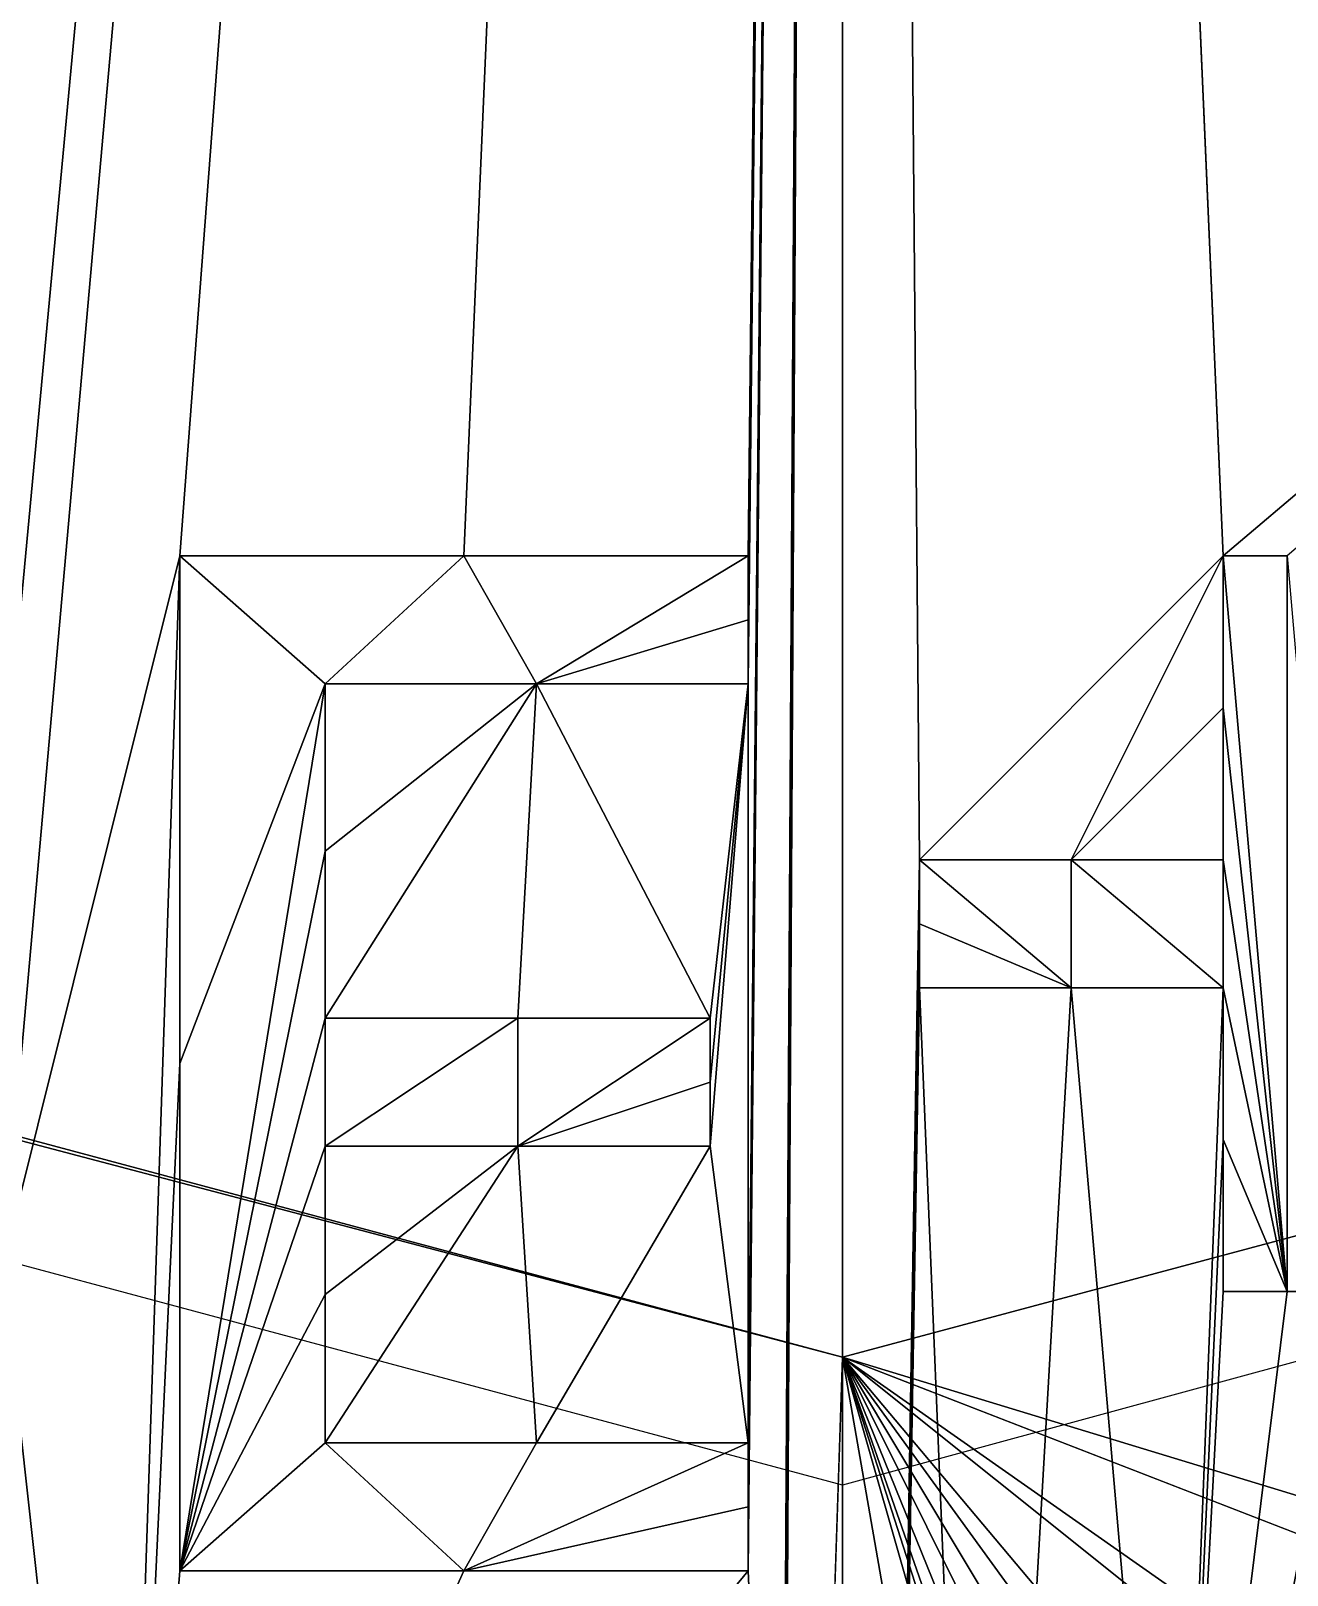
# Model space of a CAD drawing. Header units: millimetres. Extents: x -228 to 228, y -204 to 237.
# Drawn here: x -1.631 to 0.894, y -117.709 to -114.606 of the extents above; entities that cross this region are included whole.
import ezdxf

# ---------------------------------------------------------------- set-up
doc = ezdxf.new("R2010")
doc.units = ezdxf.units.MM
doc.header["$LTSCALE"] = 127.314815
for name, color, linetype in [('1', 7, 'CONTINUOUS'), ('1677', 7, 'CONTINUOUS'), ('1715', 7, 'CONTINUOUS'), ('1716', 7, 'CONTINUOUS'), ('1717', 7, 'CONTINUOUS'), ('1718', 7, 'CONTINUOUS'), ('1719', 7, 'CONTINUOUS'), ('1720', 7, 'CONTINUOUS'), ('1721', 7, 'CONTINUOUS'), ('1722', 7, 'CONTINUOUS'), ('1723', 7, 'CONTINUOUS'), ('1724', 7, 'CONTINUOUS'), ('1725', 7, 'CONTINUOUS'), ('1726', 7, 'CONTINUOUS'), ('1727', 7, 'CONTINUOUS'), ('1728', 7, 'CONTINUOUS'), ('1729', 7, 'CONTINUOUS'), ('1730', 7, 'CONTINUOUS'), ('1731', 7, 'CONTINUOUS'), ('1737', 7, 'CONTINUOUS'), ('1738', 7, 'CONTINUOUS'), ('1783', 7, 'CONTINUOUS'), ('1798', 7, 'CONTINUOUS'), ('28', 7, 'CONTINUOUS'), ('54', 7, 'CONTINUOUS'), ('605', 7, 'CONTINUOUS')]:
    doc.layers.add(name, color=color, linetype=linetype)

msp = doc.modelspace()

# ---------------------------------------------------------------- linework, layer by layer
at = {"layer": '1', "color": 5, "linetype": 'Continuous'}
for points in [[(-46.6587, -149.7844, 1032.7733), (0, -151.9445, 1033.2844), (-24.976, -93.2118, 1037.8927), (-46.6587, -149.7844, 1032.7733)], [(-24.976, -93.2118, 1037.8927), (0, -151.9445, 1033.2844), (0, -96.5, 1037.8927), (-24.976, -93.2118, 1037.8927)], [(0, -96.5, 1037.8927), (46.6586, -149.7844, 1032.7733), (24.9761, -93.2118, 1037.8927), (0, -96.5, 1037.8927)], [(0, -151.9445, 1033.2844), (46.6586, -149.7844, 1032.7733), (0, -96.5, 1037.8927), (0, -151.9445, 1033.2844)]]:
    msp.add_3dface(points, dxfattribs=at)
at = {"layer": '1677', "color": 5, "linetype": 'Continuous'}
for points in [[(-1.3319, -115.6613, 1028.309), (-0.7609, -115.6613, 1028.3094), (-1.0398, -115.9184, 1028.2892), (-1.3319, -115.6613, 1028.309)], [(-1.3319, -116.6807, 1028.2293), (-1.3319, -115.6613, 1028.309), (-1.0398, -115.9184, 1028.2892), (-1.3319, -116.6807, 1028.2293)], [(-1.0398, -115.9184, 1028.2892), (-0.7609, -115.6613, 1028.3094), (-0.6148, -115.9184, 1028.2894), (-1.0398, -115.9184, 1028.2892)], [(-0.7609, -115.6613, 1028.3094), (-0.1898, -115.6613, 1028.3095), (-0.6148, -115.9184, 1028.2894), (-0.7609, -115.6613, 1028.3094)], [(-0.6148, -115.9184, 1028.2894), (-0.1898, -115.6613, 1028.3095), (-0.1898, -115.7898, 1028.2995), (-0.6148, -115.9184, 1028.2894)], [(0.8937, -115.6613, 1028.3093), (0.8937, -117.1392, 1028.1936), (0.7652, -115.6613, 1028.3094), (0.8937, -115.6613, 1028.3093)], [(0.7652, -115.6613, 1028.3094), (0.8937, -117.1392, 1028.1936), (0.7652, -115.9665, 1028.2856), (0.7652, -115.6613, 1028.3094)], [(1.0223, -117.1392, 1028.1935), (0.8937, -117.1392, 1028.1936), (0.8937, -115.6613, 1028.3093), (1.0223, -117.1392, 1028.1935)], [(-0.1898, -115.9184, 1028.2895), (-0.6148, -115.9184, 1028.2894), (-0.1898, -115.7898, 1028.2995), (-0.1898, -115.9184, 1028.2895)], [(-1.3319, -117.7, 1028.149), (-1.3319, -116.6807, 1028.2293), (-1.0398, -115.9184, 1028.2892), (-1.3319, -117.7, 1028.149)], [(-1.0398, -116.2542, 1028.263), (-1.3319, -117.7, 1028.149), (-1.0398, -115.9184, 1028.2892), (-1.0398, -116.2542, 1028.263)], [(0.8937, -117.1392, 1028.1936), (0.7652, -116.2718, 1028.2618), (0.7652, -115.9665, 1028.2856), (0.8937, -117.1392, 1028.1936)], [(-1.0398, -116.5901, 1028.2367), (-1.3319, -117.7, 1028.149), (-1.0398, -116.2542, 1028.263), (-1.0398, -116.5901, 1028.2367)], [(0.1548, -116.4003, 1028.2519), (0.1548, -116.2718, 1028.2619), (0.46, -116.5288, 1028.2418), (0.1548, -116.4003, 1028.2519)], [(0.1548, -116.2718, 1028.2619), (0.46, -116.2718, 1028.2619), (0.46, -116.5288, 1028.2418), (0.1548, -116.2718, 1028.2619)], [(0.46, -116.2718, 1028.2619), (0.7652, -116.2718, 1028.2618), (0.7652, -116.5288, 1028.2416), (0.46, -116.2718, 1028.2619)], [(0.46, -116.5288, 1028.2418), (0.46, -116.2718, 1028.2619), (0.7652, -116.5288, 1028.2416), (0.46, -116.5288, 1028.2418)], [(0.7652, -116.5288, 1028.2416), (0.7652, -116.2718, 1028.2618), (0.8937, -117.1392, 1028.1936), (0.7652, -116.5288, 1028.2416)], [(0.1548, -116.5288, 1028.2418), (0.1548, -116.4003, 1028.2519), (0.46, -116.5288, 1028.2418), (0.1548, -116.5288, 1028.2418)], [(0.7652, -116.834, 1028.2177), (0.7652, -116.5288, 1028.2416), (0.8937, -117.1392, 1028.1936), (0.7652, -116.834, 1028.2177)], [(-1.0398, -116.8471, 1028.2165), (-1.3319, -117.7, 1028.149), (-1.0398, -116.5901, 1028.2367), (-1.0398, -116.8471, 1028.2165)], [(-0.6528, -116.8471, 1028.2167), (-1.0398, -116.8471, 1028.2165), (-0.6528, -116.5901, 1028.2369), (-0.6528, -116.8471, 1028.2167)], [(-0.6528, -116.5901, 1028.2369), (-1.0398, -116.8471, 1028.2165), (-1.0398, -116.5901, 1028.2367), (-0.6528, -116.5901, 1028.2369)], [(-0.2658, -116.7186, 1028.2269), (-0.6528, -116.8471, 1028.2167), (-0.2658, -116.5901, 1028.237), (-0.2658, -116.7186, 1028.2269)], [(-0.2658, -116.5901, 1028.237), (-0.6528, -116.8471, 1028.2167), (-0.6528, -116.5901, 1028.2369), (-0.2658, -116.5901, 1028.237)], [(-0.2658, -116.8471, 1028.2168), (-0.6528, -116.8471, 1028.2167), (-0.2658, -116.7186, 1028.2269), (-0.2658, -116.8471, 1028.2168)], [(0.7652, -117.1392, 1028.1937), (0.7652, -116.834, 1028.2177), (0.8937, -117.1392, 1028.1936), (0.7652, -117.1392, 1028.1937)], [(-1.0398, -117.1451, 1028.1931), (-1.3319, -117.7, 1028.149), (-1.0398, -116.8471, 1028.2165), (-1.0398, -117.1451, 1028.1931)], [(-1.0398, -117.443, 1028.1696), (-1.3319, -117.7, 1028.149), (-1.0398, -117.1451, 1028.1931), (-1.0398, -117.443, 1028.1696)], [(-0.7609, -117.7, 1028.1494), (-1.3319, -117.7, 1028.149), (-1.0398, -117.443, 1028.1696), (-0.7609, -117.7, 1028.1494)], [(-0.6148, -117.443, 1028.1698), (-0.7609, -117.7, 1028.1494), (-1.0398, -117.443, 1028.1696), (-0.6148, -117.443, 1028.1698)], [(-0.1898, -117.5715, 1028.1598), (-0.7609, -117.7, 1028.1494), (-0.1898, -117.443, 1028.1699), (-0.1898, -117.5715, 1028.1598)], [(-0.1898, -117.443, 1028.1699), (-0.7609, -117.7, 1028.1494), (-0.6148, -117.443, 1028.1698), (-0.1898, -117.443, 1028.1699)], [(-0.1898, -117.7, 1028.1496), (-0.7609, -117.7, 1028.1494), (-0.1898, -117.5715, 1028.1598), (-0.1898, -117.7, 1028.1496)]]:
    msp.add_3dface(points, dxfattribs=at)
at = {"layer": '1715', "color": 5, "linetype": 'Continuous'}
for points in [[(-1.3319, -115.6613, 1028.4093), (-0.7609, -115.6613, 1028.4097), (-1.3319, -115.6613, 1028.309), (-1.3319, -115.6613, 1028.4093)], [(-0.7609, -115.6613, 1028.4097), (-0.7609, -115.6613, 1028.3094), (-1.3319, -115.6613, 1028.309), (-0.7609, -115.6613, 1028.4097)], [(-0.7609, -115.6613, 1028.4097), (-0.1898, -115.6613, 1028.4098), (-0.7609, -115.6613, 1028.3094), (-0.7609, -115.6613, 1028.4097)], [(-0.1898, -115.6613, 1028.4098), (-0.1898, -115.6613, 1028.3095), (-0.7609, -115.6613, 1028.3094), (-0.1898, -115.6613, 1028.4098)]]:
    msp.add_3dface(points, dxfattribs=at)
at = {"layer": '1716', "color": 5, "linetype": 'Continuous'}
for points in [[(-1.3319, -116.6807, 1028.3296), (-1.3319, -115.6613, 1028.4093), (-1.3319, -116.6807, 1028.2293), (-1.3319, -116.6807, 1028.3296)], [(-1.3319, -115.6613, 1028.4093), (-1.3319, -115.6613, 1028.309), (-1.3319, -116.6807, 1028.2293), (-1.3319, -115.6613, 1028.4093)], [(-1.3319, -117.7, 1028.2493), (-1.3319, -116.6807, 1028.3296), (-1.3319, -117.7, 1028.149), (-1.3319, -117.7, 1028.2493)], [(-1.3319, -116.6807, 1028.3296), (-1.3319, -116.6807, 1028.2293), (-1.3319, -117.7, 1028.149), (-1.3319, -116.6807, 1028.3296)]]:
    msp.add_3dface(points, dxfattribs=at)
at = {"layer": '1717', "color": 5, "linetype": 'Continuous'}
for points in [[(-0.7609, -117.7, 1028.2497), (-1.3319, -117.7, 1028.2493), (-0.7609, -117.7, 1028.1494), (-0.7609, -117.7, 1028.2497)], [(-1.3319, -117.7, 1028.2493), (-1.3319, -117.7, 1028.149), (-0.7609, -117.7, 1028.1494), (-1.3319, -117.7, 1028.2493)], [(-0.1898, -117.7, 1028.2499), (-0.7609, -117.7, 1028.2497), (-0.1898, -117.7, 1028.1496), (-0.1898, -117.7, 1028.2499)], [(-0.7609, -117.7, 1028.2497), (-0.7609, -117.7, 1028.1494), (-0.1898, -117.7, 1028.1496), (-0.7609, -117.7, 1028.2497)]]:
    msp.add_3dface(points, dxfattribs=at)
at = {"layer": '1718', "color": 5, "linetype": 'Continuous'}
for points in [[(-0.1898, -117.443, 1028.2702), (-0.1898, -117.5715, 1028.2601), (-0.1898, -117.443, 1028.1699), (-0.1898, -117.443, 1028.2702)], [(-0.1898, -117.5715, 1028.2601), (-0.1898, -117.5715, 1028.1598), (-0.1898, -117.443, 1028.1699), (-0.1898, -117.5715, 1028.2601)], [(-0.1898, -117.5715, 1028.2601), (-0.1898, -117.7, 1028.2499), (-0.1898, -117.5715, 1028.1598), (-0.1898, -117.5715, 1028.2601)], [(-0.1898, -117.7, 1028.2499), (-0.1898, -117.7, 1028.1496), (-0.1898, -117.5715, 1028.1598), (-0.1898, -117.7, 1028.2499)]]:
    msp.add_3dface(points, dxfattribs=at)
at = {"layer": '1719', "color": 5, "linetype": 'Continuous'}
for points in [[(-1.0398, -117.443, 1028.2699), (-0.6148, -117.443, 1028.2701), (-1.0398, -117.443, 1028.1696), (-1.0398, -117.443, 1028.2699)], [(-0.6148, -117.443, 1028.2701), (-0.6148, -117.443, 1028.1698), (-1.0398, -117.443, 1028.1696), (-0.6148, -117.443, 1028.2701)], [(-0.6148, -117.443, 1028.2701), (-0.1898, -117.443, 1028.2702), (-0.6148, -117.443, 1028.1698), (-0.6148, -117.443, 1028.2701)], [(-0.1898, -117.443, 1028.2702), (-0.1898, -117.443, 1028.1699), (-0.6148, -117.443, 1028.1698), (-0.1898, -117.443, 1028.2702)]]:
    msp.add_3dface(points, dxfattribs=at)
at = {"layer": '1720', "color": 5, "linetype": 'Continuous'}
for points in [[(-1.0398, -116.8471, 1028.3168), (-1.0398, -117.1451, 1028.2934), (-1.0398, -116.8471, 1028.2165), (-1.0398, -116.8471, 1028.3168)], [(-1.0398, -117.1451, 1028.2934), (-1.0398, -117.1451, 1028.1931), (-1.0398, -116.8471, 1028.2165), (-1.0398, -117.1451, 1028.2934)], [(-1.0398, -117.1451, 1028.2934), (-1.0398, -117.443, 1028.2699), (-1.0398, -117.1451, 1028.1931), (-1.0398, -117.1451, 1028.2934)], [(-1.0398, -117.443, 1028.2699), (-1.0398, -117.443, 1028.1696), (-1.0398, -117.1451, 1028.1931), (-1.0398, -117.443, 1028.2699)]]:
    msp.add_3dface(points, dxfattribs=at)
at = {"layer": '1721', "color": 5, "linetype": 'Continuous'}
for points in [[(-0.6528, -116.8471, 1028.317), (-1.0398, -116.8471, 1028.3168), (-0.6528, -116.8471, 1028.2167), (-0.6528, -116.8471, 1028.317)], [(-1.0398, -116.8471, 1028.3168), (-1.0398, -116.8471, 1028.2165), (-0.6528, -116.8471, 1028.2167), (-1.0398, -116.8471, 1028.3168)], [(-0.2658, -116.8471, 1028.3171), (-0.6528, -116.8471, 1028.317), (-0.2658, -116.8471, 1028.2168), (-0.2658, -116.8471, 1028.3171)], [(-0.6528, -116.8471, 1028.317), (-0.6528, -116.8471, 1028.2167), (-0.2658, -116.8471, 1028.2168), (-0.6528, -116.8471, 1028.317)]]:
    msp.add_3dface(points, dxfattribs=at)
at = {"layer": '1722', "color": 5, "linetype": 'Continuous'}
for points in [[(-0.2658, -116.5901, 1028.3373), (-0.2658, -116.7186, 1028.3272), (-0.2658, -116.5901, 1028.237), (-0.2658, -116.5901, 1028.3373)], [(-0.2658, -116.7186, 1028.3272), (-0.2658, -116.7186, 1028.2269), (-0.2658, -116.5901, 1028.237), (-0.2658, -116.7186, 1028.3272)], [(-0.2658, -116.7186, 1028.3272), (-0.2658, -116.8471, 1028.3171), (-0.2658, -116.7186, 1028.2269), (-0.2658, -116.7186, 1028.3272)], [(-0.2658, -116.8471, 1028.3171), (-0.2658, -116.8471, 1028.2168), (-0.2658, -116.7186, 1028.2269), (-0.2658, -116.8471, 1028.3171)]]:
    msp.add_3dface(points, dxfattribs=at)
at = {"layer": '1723', "color": 5, "linetype": 'Continuous'}
for points in [[(-1.0398, -116.5901, 1028.337), (-0.6528, -116.5901, 1028.3372), (-1.0398, -116.5901, 1028.2367), (-1.0398, -116.5901, 1028.337)], [(-0.6528, -116.5901, 1028.3372), (-0.6528, -116.5901, 1028.2369), (-1.0398, -116.5901, 1028.2367), (-0.6528, -116.5901, 1028.3372)], [(-0.6528, -116.5901, 1028.3372), (-0.2658, -116.5901, 1028.3373), (-0.6528, -116.5901, 1028.2369), (-0.6528, -116.5901, 1028.3372)], [(-0.2658, -116.5901, 1028.3373), (-0.2658, -116.5901, 1028.237), (-0.6528, -116.5901, 1028.2369), (-0.2658, -116.5901, 1028.3373)]]:
    msp.add_3dface(points, dxfattribs=at)
at = {"layer": '1724', "color": 5, "linetype": 'Continuous'}
for points in [[(-1.0398, -115.9184, 1028.3895), (-1.0398, -116.2542, 1028.3633), (-1.0398, -115.9184, 1028.2892), (-1.0398, -115.9184, 1028.3895)], [(-1.0398, -116.2542, 1028.3633), (-1.0398, -116.2542, 1028.263), (-1.0398, -115.9184, 1028.2892), (-1.0398, -116.2542, 1028.3633)], [(-1.0398, -116.2542, 1028.3633), (-1.0398, -116.5901, 1028.337), (-1.0398, -116.2542, 1028.263), (-1.0398, -116.2542, 1028.3633)], [(-1.0398, -116.5901, 1028.337), (-1.0398, -116.5901, 1028.2367), (-1.0398, -116.2542, 1028.263), (-1.0398, -116.5901, 1028.337)]]:
    msp.add_3dface(points, dxfattribs=at)
at = {"layer": '1725', "color": 5, "linetype": 'Continuous'}
for points in [[(-0.6148, -115.9184, 1028.3897), (-1.0398, -115.9184, 1028.3895), (-0.6148, -115.9184, 1028.2894), (-0.6148, -115.9184, 1028.3897)], [(-1.0398, -115.9184, 1028.3895), (-1.0398, -115.9184, 1028.2892), (-0.6148, -115.9184, 1028.2894), (-1.0398, -115.9184, 1028.3895)], [(-0.1898, -115.9184, 1028.3898), (-0.6148, -115.9184, 1028.3897), (-0.1898, -115.9184, 1028.2895), (-0.1898, -115.9184, 1028.3898)], [(-0.6148, -115.9184, 1028.3897), (-0.6148, -115.9184, 1028.2894), (-0.1898, -115.9184, 1028.2895), (-0.6148, -115.9184, 1028.3897)]]:
    msp.add_3dface(points, dxfattribs=at)
at = {"layer": '1726', "color": 5, "linetype": 'Continuous'}
for points in [[(-0.1898, -115.6613, 1028.4098), (-0.1898, -115.7898, 1028.3998), (-0.1898, -115.6613, 1028.3095), (-0.1898, -115.6613, 1028.4098)], [(-0.1898, -115.6613, 1028.3095), (-0.1898, -115.7898, 1028.3998), (-0.1898, -115.7898, 1028.2995), (-0.1898, -115.6613, 1028.3095)], [(-0.1898, -115.7898, 1028.3998), (-0.1898, -115.9184, 1028.3898), (-0.1898, -115.7898, 1028.2995), (-0.1898, -115.7898, 1028.3998)], [(-0.1898, -115.9184, 1028.3898), (-0.1898, -115.9184, 1028.2895), (-0.1898, -115.7898, 1028.2995), (-0.1898, -115.9184, 1028.3898)]]:
    msp.add_3dface(points, dxfattribs=at)
at = {"layer": '1727', "color": 5, "linetype": 'Continuous'}
for points in [[(0.1548, -116.2718, 1028.3623), (0.46, -116.2718, 1028.3622), (0.1548, -116.2718, 1028.2619), (0.1548, -116.2718, 1028.3623)], [(0.46, -116.2718, 1028.3622), (0.46, -116.2718, 1028.2619), (0.1548, -116.2718, 1028.2619), (0.46, -116.2718, 1028.3622)], [(0.46, -116.2718, 1028.3622), (0.7652, -116.2718, 1028.3621), (0.46, -116.2718, 1028.2619), (0.46, -116.2718, 1028.3622)], [(0.7652, -116.2718, 1028.3621), (0.7652, -116.2718, 1028.2618), (0.46, -116.2718, 1028.2619), (0.7652, -116.2718, 1028.3621)]]:
    msp.add_3dface(points, dxfattribs=at)
at = {"layer": '1728', "color": 5, "linetype": 'Continuous'}
for points in [[(0.1548, -116.4003, 1028.3522), (0.1548, -116.2718, 1028.3623), (0.1548, -116.4003, 1028.2519), (0.1548, -116.4003, 1028.3522)], [(0.1548, -116.2718, 1028.3623), (0.1548, -116.2718, 1028.2619), (0.1548, -116.4003, 1028.2519), (0.1548, -116.2718, 1028.3623)], [(0.1548, -116.5288, 1028.3421), (0.1548, -116.4003, 1028.3522), (0.1548, -116.5288, 1028.2418), (0.1548, -116.5288, 1028.3421)], [(0.1548, -116.4003, 1028.3522), (0.1548, -116.4003, 1028.2519), (0.1548, -116.5288, 1028.2418), (0.1548, -116.4003, 1028.3522)]]:
    msp.add_3dface(points, dxfattribs=at)
at = {"layer": '1729', "color": 5, "linetype": 'Continuous'}
for points in [[(0.46, -116.5288, 1028.3421), (0.1548, -116.5288, 1028.3421), (0.46, -116.5288, 1028.2418), (0.46, -116.5288, 1028.3421)], [(0.1548, -116.5288, 1028.3421), (0.1548, -116.5288, 1028.2418), (0.46, -116.5288, 1028.2418), (0.1548, -116.5288, 1028.3421)], [(0.7652, -116.5288, 1028.3419), (0.46, -116.5288, 1028.3421), (0.7652, -116.5288, 1028.2416), (0.7652, -116.5288, 1028.3419)], [(0.46, -116.5288, 1028.3421), (0.46, -116.5288, 1028.2418), (0.7652, -116.5288, 1028.2416), (0.46, -116.5288, 1028.3421)]]:
    msp.add_3dface(points, dxfattribs=at)
at = {"layer": '1730', "color": 5, "linetype": 'Continuous'}
for points in [[(0.7652, -116.834, 1028.318), (0.7652, -116.5288, 1028.3419), (0.7652, -116.834, 1028.2177), (0.7652, -116.834, 1028.318)], [(0.7652, -116.5288, 1028.3419), (0.7652, -116.5288, 1028.2416), (0.7652, -116.834, 1028.2177), (0.7652, -116.5288, 1028.3419)], [(0.7652, -117.1392, 1028.294), (0.7652, -116.834, 1028.318), (0.7652, -117.1392, 1028.1937), (0.7652, -117.1392, 1028.294)], [(0.7652, -116.834, 1028.318), (0.7652, -116.834, 1028.2177), (0.7652, -117.1392, 1028.1937), (0.7652, -116.834, 1028.318)]]:
    msp.add_3dface(points, dxfattribs=at)
at = {"layer": '1731', "color": 5, "linetype": 'Continuous'}
for points in [[(0.8937, -117.1392, 1028.2939), (0.7652, -117.1392, 1028.294), (0.8937, -117.1392, 1028.1936), (0.8937, -117.1392, 1028.2939)], [(0.7652, -117.1392, 1028.294), (0.7652, -117.1392, 1028.1937), (0.8937, -117.1392, 1028.1936), (0.7652, -117.1392, 1028.294)], [(1.0223, -117.1392, 1028.2938), (0.8937, -117.1392, 1028.2939), (1.0223, -117.1392, 1028.1935), (1.0223, -117.1392, 1028.2938)], [(0.8937, -117.1392, 1028.2939), (0.8937, -117.1392, 1028.1936), (1.0223, -117.1392, 1028.1935), (0.8937, -117.1392, 1028.2939)]]:
    msp.add_3dface(points, dxfattribs=at)
at = {"layer": '1737', "color": 5, "linetype": 'Continuous'}
for points in [[(0.7652, -115.6613, 1028.4097), (0.8937, -115.6613, 1028.4096), (0.7652, -115.6613, 1028.3094), (0.7652, -115.6613, 1028.4097)], [(0.8937, -115.6613, 1028.4096), (0.8937, -115.6613, 1028.3093), (0.7652, -115.6613, 1028.3094), (0.8937, -115.6613, 1028.4096)]]:
    msp.add_3dface(points, dxfattribs=at)
at = {"layer": '1738', "color": 5, "linetype": 'Continuous'}
for points in [[(0.7652, -115.9665, 1028.3859), (0.7652, -115.6613, 1028.4097), (0.7652, -115.9665, 1028.2856), (0.7652, -115.9665, 1028.3859)], [(0.7652, -115.6613, 1028.4097), (0.7652, -115.6613, 1028.3094), (0.7652, -115.9665, 1028.2856), (0.7652, -115.6613, 1028.4097)], [(0.7652, -116.2718, 1028.3621), (0.7652, -115.9665, 1028.3859), (0.7652, -116.2718, 1028.2618), (0.7652, -116.2718, 1028.3621)], [(0.7652, -116.2718, 1028.2618), (0.7652, -115.9665, 1028.3859), (0.7652, -115.9665, 1028.2856), (0.7652, -116.2718, 1028.2618)]]:
    msp.add_3dface(points, dxfattribs=at)
at = {"layer": '1783', "color": 2, "linetype": 'Continuous'}
for points in [[(0, -117.2711, 22), (-58.6359, -101.5596, 22), (-0.0398, -118.4742, 22), (0, -117.2711, 22)], [(-0.0398, -118.4742, 22), (-58.6359, -101.5596, 22), (-0.2994, -118.5203, 22), (-0.0398, -118.4742, 22)], [(-0.2994, -118.5203, 22), (-58.6359, -101.5596, 22), (-0.4696, -118.6397, 22), (-0.2994, -118.5203, 22)], [(-0.4696, -118.6397, 22), (-58.6359, -101.5596, 22), (-0.9939, -118.5, 22), (-0.4696, -118.6397, 22)], [(-0.9939, -118.5, 22), (-58.6359, -101.5596, 22), (-1.2088, -118.5, 22), (-0.9939, -118.5, 22)], [(-1.2088, -118.5, 22), (-58.6359, -101.5596, 22), (-1.8191, -118.5, 22), (-1.2088, -118.5, 22)], [(58.6359, -101.5596, 22), (0, -117.2711, 22), (28.7657, -126.03, 22), (58.6359, -101.5596, 22)], [(0.218, -118.5187, 22), (0, -117.2711, 22), (-0.0398, -118.4742, 22), (0.218, -118.5187, 22)], [(28.7657, -126.03, 22), (0, -117.2711, 22), (3.1214, -118.4828, 22), (28.7657, -126.03, 22)], [(3.1214, -118.4828, 22), (0, -117.2711, 22), (1.7525, -118.5, 22), (3.1214, -118.4828, 22)], [(1.7525, -118.5, 22), (0, -117.2711, 22), (1.5376, -118.5, 22), (1.7525, -118.5, 22)], [(1.5376, -118.5, 22), (0, -117.2711, 22), (1.5376, -119.0996, 22), (1.5376, -118.5, 22)], [(1.5376, -119.0996, 22), (0, -117.2711, 22), (1.327, -119.0996, 22), (1.5376, -119.0996, 22)], [(1.327, -119.0996, 22), (0, -117.2711, 22), (1.1127, -119.1269, 22), (1.327, -119.0996, 22)], [(1.1127, -119.1269, 22), (0, -117.2711, 22), (0.9594, -119.2003, 22), (1.1127, -119.1269, 22)], [(0.9594, -119.2003, 22), (0, -117.2711, 22), (0.8394, -119.3426, 22), (0.9594, -119.2003, 22)], [(0.8394, -119.3426, 22), (0, -117.2711, 22), (0.7962, -119.5509, 22), (0.8394, -119.3426, 22)], [(0.7962, -119.5509, 22), (0, -117.2711, 22), (0.5015, -118.8317, 22), (0.7962, -119.5509, 22)], [(0.5015, -118.8317, 22), (0, -117.2711, 22), (0.3922, -118.6397, 22), (0.5015, -118.8317, 22)], [(0.3922, -118.6397, 22), (0, -117.2711, 22), (0.218, -118.5187, 22), (0.3922, -118.6397, 22)]]:
    msp.add_3dface(points, dxfattribs=at)
at = {"layer": '1798', "color": 2, "linetype": 'Continuous'}
for points in [[(-58.6359, -101.5596, 22), (0, -117.2711, 22), (-58.7639, -101.7822, 17.1), (-58.6359, -101.5596, 22)], [(0, -117.2711, 22), (58.6359, -101.5596, 22), (0, -117.5279, 17.1), (0, -117.2711, 22)], [(-58.7639, -101.7822, 17.1), (0, -117.2711, 22), (0, -117.5279, 17.1), (-58.7639, -101.7822, 17.1)]]:
    msp.add_3dface(points, dxfattribs=at)
at = {"layer": '28', "color": 5, "linetype": 'Continuous'}
for points in [[(-46.6499, -149.5797, 1030.7831), (-24.976, -93.2118, 1035.8885), (0, -96.5, 1035.8885), (-46.6499, -149.5797, 1030.7831)], [(46.6499, -149.5797, 1030.7831), (0, -151.7419, 1031.2947), (24.9761, -93.2118, 1035.8885), (46.6499, -149.5797, 1030.7831)], [(0, -151.7419, 1031.2947), (0, -96.5, 1035.8885), (24.9761, -93.2118, 1035.8885), (0, -151.7419, 1031.2947)], [(0, -151.7419, 1031.2947), (-46.6499, -149.5797, 1030.7831), (0, -96.5, 1035.8885), (0, -151.7419, 1031.2947)]]:
    msp.add_3dface(points, dxfattribs=at)
at = {"layer": '54', "color": 5, "linetype": 'Continuous'}
for points in [[(-25.3874, -94.747, 1029.6719), (0.0002, -98.0893, 1029.6719), (-6.4723, -115.638, 1028.3976), (-25.3874, -94.747, 1029.6719)], [(0, -137.942, 1026.5092), (25.3874, -94.747, 1029.6719), (45.0425, -136.0374, 1026.0019), (0, -137.942, 1026.5092)], [(25.3874, -94.747, 1029.6719), (0, -137.942, 1026.5092), (6.4723, -117.1626, 1028.2783), (25.3874, -94.747, 1029.6719)], [(0.0002, -98.0893, 1029.6719), (25.3874, -94.747, 1029.6719), (0.7652, -115.6613, 1028.4097), (0.0002, -98.0893, 1029.6719)], [(0.7652, -115.6613, 1028.4097), (25.3874, -94.747, 1029.6719), (0.8937, -115.6613, 1028.4096), (0.7652, -115.6613, 1028.4097)], [(-6.4723, -115.638, 1028.3976), (0.0002, -98.0893, 1029.6719), (-5.7305, -115.9636, 1028.3753), (-6.4723, -115.638, 1028.3976)], [(0.0002, -98.0893, 1029.6719), (-4.9886, -116.2893, 1028.3525), (-5.7305, -115.9636, 1028.3753), (0.0002, -98.0893, 1029.6719)], [(-4.9886, -116.2893, 1028.3525), (0.0002, -98.0893, 1029.6719), (-4.9886, -116.5113, 1028.3352), (-4.9886, -116.2893, 1028.3525)], [(-4.9886, -116.5113, 1028.3352), (0.0002, -98.0893, 1029.6719), (-4.6118, -115.6613, 1028.4027), (-4.9886, -116.5113, 1028.3352)], [(-4.6118, -115.6613, 1028.4027), (0.0002, -98.0893, 1029.6719), (-4.4658, -115.6613, 1028.4031), (-4.6118, -115.6613, 1028.4027)], [(-4.4658, -115.6613, 1028.4031), (0.0002, -98.0893, 1029.6719), (-4.3198, -115.6613, 1028.4036), (-4.4658, -115.6613, 1028.4031)], [(-4.3198, -115.6613, 1028.4036), (0.0002, -98.0893, 1029.6719), (-4.3198, -116.0688, 1028.3718), (-4.3198, -115.6613, 1028.4036)], [(-4.3198, -116.0688, 1028.3718), (0.0002, -98.0893, 1029.6719), (-4.3198, -116.4762, 1028.34), (-4.3198, -116.0688, 1028.3718)], [(-4.3198, -116.4762, 1028.34), (0.0002, -98.0893, 1029.6719), (-4.1766, -116.4762, 1028.3404), (-4.3198, -116.4762, 1028.34)], [(-4.1766, -116.4762, 1028.3404), (0.0002, -98.0893, 1029.6719), (-4.0335, -116.4762, 1028.3408), (-4.1766, -116.4762, 1028.3404)], [(-4.0335, -116.4762, 1028.3408), (0.0002, -98.0893, 1029.6719), (-3.7405, -116.514, 1028.3386), (-4.0335, -116.4762, 1028.3408)], [(0.0002, -98.0893, 1029.6719), (-3.5338, -116.6132, 1028.3313), (-3.7405, -116.514, 1028.3386), (0.0002, -98.0893, 1029.6719)], [(-3.5338, -116.6132, 1028.3313), (0.0002, -98.0893, 1029.6719), (-3.3729, -116.8025, 1028.3168), (-3.5338, -116.6132, 1028.3313)], [(-3.3729, -116.8025, 1028.3168), (0.0002, -98.0893, 1029.6719), (-3.3121, -117.0896, 1028.2944), (-3.3729, -116.8025, 1028.3168)], [(-3.3121, -117.0896, 1028.2944), (0.0002, -98.0893, 1029.6719), (-2.9879, -115.6613, 1028.4069), (-3.3121, -117.0896, 1028.2944)], [(-2.9879, -115.6613, 1028.4069), (0.0002, -98.0893, 1029.6719), (-2.8419, -115.6613, 1028.4071), (-2.9879, -115.6613, 1028.4069)], [(-2.8419, -115.6613, 1028.4071), (0.0002, -98.0893, 1029.6719), (-2.6958, -115.6613, 1028.4074), (-2.8419, -115.6613, 1028.4071)], [(-2.6958, -115.6613, 1028.4074), (0.0002, -98.0893, 1029.6719), (-2.6958, -116.0688, 1028.3757), (-2.6958, -115.6613, 1028.4074)], [(-2.6958, -116.0688, 1028.3757), (0.0002, -98.0893, 1029.6719), (-2.6958, -116.4762, 1028.3438), (-2.6958, -116.0688, 1028.3757)], [(-2.6958, -116.4762, 1028.3438), (0.0002, -98.0893, 1029.6719), (-2.5527, -116.4762, 1028.3441), (-2.6958, -116.4762, 1028.3438)], [(-2.5527, -116.4762, 1028.3441), (0.0002, -98.0893, 1029.6719), (-2.4096, -116.4762, 1028.3443), (-2.5527, -116.4762, 1028.3441)], [(-2.4096, -116.4762, 1028.3443), (0.0002, -98.0893, 1029.6719), (-2.1166, -116.514, 1028.3418), (-2.4096, -116.4762, 1028.3443)], [(0.0002, -98.0893, 1029.6719), (-1.9099, -116.6132, 1028.3343), (-2.1166, -116.514, 1028.3418), (0.0002, -98.0893, 1029.6719)], [(-1.9099, -116.6132, 1028.3343), (0.0002, -98.0893, 1029.6719), (-1.749, -116.8025, 1028.3196), (-1.9099, -116.6132, 1028.3343)], [(-1.749, -116.8025, 1028.3196), (0.0002, -98.0893, 1029.6719), (-1.6882, -117.0896, 1028.2971), (-1.749, -116.8025, 1028.3196)], [(-1.6882, -117.0896, 1028.2971), (0.0002, -98.0893, 1029.6719), (-1.3319, -115.6613, 1028.4093), (-1.6882, -117.0896, 1028.2971)], [(-1.3319, -115.6613, 1028.4093), (0.0002, -98.0893, 1029.6719), (-0.7609, -115.6613, 1028.4097), (-1.3319, -115.6613, 1028.4093)], [(0.0002, -98.0893, 1029.6719), (-0.1898, -115.6613, 1028.4098), (-0.7609, -115.6613, 1028.4097), (0.0002, -98.0893, 1029.6719)], [(0.0002, -98.0893, 1029.6719), (-0.1235, -119.23, 1028.128), (-0.1898, -117.7, 1028.2499), (0.0002, -98.0893, 1029.6719)], [(-0.1898, -115.6613, 1028.4098), (0.0002, -98.0893, 1029.6719), (-0.1898, -115.7898, 1028.3998), (-0.1898, -115.6613, 1028.4098)], [(-0.1898, -115.7898, 1028.3998), (0.0002, -98.0893, 1029.6719), (-0.1898, -115.9184, 1028.3898), (-0.1898, -115.7898, 1028.3998)], [(-0.1898, -115.9184, 1028.3898), (0.0002, -98.0893, 1029.6719), (-0.1898, -117.443, 1028.2702), (-0.1898, -115.9184, 1028.3898)], [(-0.1898, -117.443, 1028.2702), (0.0002, -98.0893, 1029.6719), (-0.1898, -117.5715, 1028.2601), (-0.1898, -117.443, 1028.2702)], [(-0.1898, -117.5715, 1028.2601), (0.0002, -98.0893, 1029.6719), (-0.1898, -117.7, 1028.2499), (-0.1898, -117.5715, 1028.2601)], [(0.0002, -98.0893, 1029.6719), (0, -125.6, 1027.6036), (-0.1235, -120, 1028.0661), (0.0002, -98.0893, 1029.6719)], [(-0.1235, -119.23, 1028.128), (0.0002, -98.0893, 1029.6719), (-0.1235, -119.615, 1028.0971), (-0.1235, -119.23, 1028.128)], [(-0.1235, -119.615, 1028.0971), (0.0002, -98.0893, 1029.6719), (-0.1235, -120, 1028.0661), (-0.1235, -119.615, 1028.0971)], [(0, -125.6, 1027.6036), (0.0002, -98.0893, 1029.6719), (0.1548, -116.2718, 1028.3623), (0, -125.6, 1027.6036)], [(0.0002, -98.0893, 1029.6719), (0.7652, -115.6613, 1028.4097), (0.1548, -116.2718, 1028.3623), (0.0002, -98.0893, 1029.6719)], [(-1.4518, -119.23, 1028.1273), (-1.6882, -117.0896, 1028.2971), (-1.3319, -115.6613, 1028.4093), (-1.4518, -119.23, 1028.1273)], [(-1.3319, -116.6807, 1028.3296), (-1.4518, -119.23, 1028.1273), (-1.3319, -115.6613, 1028.4093), (-1.3319, -116.6807, 1028.3296)], [(0.1548, -116.2718, 1028.3623), (0.7652, -115.6613, 1028.4097), (0.46, -116.2718, 1028.3622), (0.1548, -116.2718, 1028.3623)], [(0.7652, -115.6613, 1028.4097), (0.7652, -115.9665, 1028.3859), (0.46, -116.2718, 1028.3622), (0.7652, -115.6613, 1028.4097)], [(-1.0398, -115.9184, 1028.3895), (-0.6148, -115.9184, 1028.3897), (-1.0398, -116.2542, 1028.3633), (-1.0398, -115.9184, 1028.3895)], [(-1.0398, -116.2542, 1028.3633), (-0.6148, -115.9184, 1028.3897), (-1.0398, -116.5901, 1028.337), (-1.0398, -116.2542, 1028.3633)], [(-1.0398, -116.5901, 1028.337), (-0.6148, -115.9184, 1028.3897), (-0.6528, -116.5901, 1028.3372), (-1.0398, -116.5901, 1028.337)], [(-0.6528, -116.5901, 1028.3372), (-0.6148, -115.9184, 1028.3897), (-0.2658, -116.5901, 1028.3373), (-0.6528, -116.5901, 1028.3372)], [(-0.6148, -115.9184, 1028.3897), (-0.1898, -115.9184, 1028.3898), (-0.2658, -116.5901, 1028.3373), (-0.6148, -115.9184, 1028.3897)], [(-0.2658, -116.5901, 1028.3373), (-0.1898, -115.9184, 1028.3898), (-0.2658, -116.7186, 1028.3272), (-0.2658, -116.5901, 1028.3373)], [(-0.2658, -116.7186, 1028.3272), (-0.1898, -115.9184, 1028.3898), (-0.2658, -116.8471, 1028.3171), (-0.2658, -116.7186, 1028.3272)], [(-0.2658, -116.8471, 1028.3171), (-0.1898, -115.9184, 1028.3898), (-0.1898, -117.443, 1028.2702), (-0.2658, -116.8471, 1028.3171)], [(0.7652, -115.9665, 1028.3859), (0.7652, -116.2718, 1028.3621), (0.46, -116.2718, 1028.3622), (0.7652, -115.9665, 1028.3859)], [(0.1548, -116.4003, 1028.3522), (0, -125.6, 1027.6036), (0.1548, -116.2718, 1028.3623), (0.1548, -116.4003, 1028.3522)], [(0.1548, -116.5288, 1028.3421), (0, -125.6, 1027.6036), (0.1548, -116.4003, 1028.3522), (0.1548, -116.5288, 1028.3421)], [(0, -137.942, 1026.5092), (4.6206, -117.662, 1028.2457), (4.9886, -116.5113, 1028.3352), (0, -137.942, 1026.5092)], [(5.7302, -116.8368, 1028.3069), (0, -137.942, 1026.5092), (4.9886, -116.5113, 1028.3352), (5.7302, -116.8368, 1028.3069)], [(0.2823, -119.615, 1028.0971), (0, -125.6, 1027.6036), (0.1548, -116.5288, 1028.3421), (0.2823, -119.615, 1028.0971)], [(0.46, -116.5288, 1028.3421), (0.2823, -119.615, 1028.0971), (0.1548, -116.5288, 1028.3421), (0.46, -116.5288, 1028.3421)], [(0.6691, -118.945, 1028.1507), (0.2823, -119.615, 1028.0971), (0.46, -116.5288, 1028.3421), (0.6691, -118.945, 1028.1507)], [(0.7652, -116.5288, 1028.3419), (0.6691, -118.945, 1028.1507), (0.46, -116.5288, 1028.3421), (0.7652, -116.5288, 1028.3419)], [(0.7652, -116.834, 1028.318), (0.6691, -118.945, 1028.1507), (0.7652, -116.5288, 1028.3419), (0.7652, -116.834, 1028.318)], [(-1.3319, -117.7, 1028.2493), (-1.4518, -119.23, 1028.1273), (-1.3319, -116.6807, 1028.3296), (-1.3319, -117.7, 1028.2493)], [(6.4723, -117.1626, 1028.2783), (0, -137.942, 1026.5092), (5.7302, -116.8368, 1028.3069), (6.4723, -117.1626, 1028.2783)], [(0.7652, -117.1392, 1028.294), (0.6691, -118.945, 1028.1507), (0.7652, -116.834, 1028.318), (0.7652, -117.1392, 1028.294)], [(-1.0398, -116.8471, 1028.3168), (-0.6528, -116.8471, 1028.317), (-1.0398, -117.1451, 1028.2934), (-1.0398, -116.8471, 1028.3168)], [(-1.0398, -117.1451, 1028.2934), (-0.6528, -116.8471, 1028.317), (-1.0398, -117.443, 1028.2699), (-1.0398, -117.1451, 1028.2934)], [(-1.0398, -117.443, 1028.2699), (-0.6528, -116.8471, 1028.317), (-0.6148, -117.443, 1028.2701), (-1.0398, -117.443, 1028.2699)], [(-0.6528, -116.8471, 1028.317), (-0.2658, -116.8471, 1028.3171), (-0.6148, -117.443, 1028.2701), (-0.6528, -116.8471, 1028.317)], [(-0.6148, -117.443, 1028.2701), (-0.2658, -116.8471, 1028.3171), (-0.1898, -117.443, 1028.2702), (-0.6148, -117.443, 1028.2701)], [(-1.6882, -117.0896, 1028.2971), (-1.4518, -119.23, 1028.1273), (-1.8635, -117.5331, 1028.262), (-1.6882, -117.0896, 1028.2971)], [(1.0523, -118.2813, 1028.2034), (0.6691, -118.945, 1028.1507), (1.0223, -117.1392, 1028.2938), (1.0523, -118.2813, 1028.2034)], [(1.0223, -117.1392, 1028.2938), (0.6691, -118.945, 1028.1507), (0.8937, -117.1392, 1028.2939), (1.0223, -117.1392, 1028.2938)], [(0.8937, -117.1392, 1028.2939), (0.6691, -118.945, 1028.1507), (0.7652, -117.1392, 1028.294), (0.8937, -117.1392, 1028.2939)], [(-1.4518, -119.23, 1028.1273), (-2.7799, -119.23, 1028.1254), (-1.8635, -117.5331, 1028.262), (-1.4518, -119.23, 1028.1273)], [(4.6206, -117.662, 1028.2457), (0, -137.942, 1026.5092), (4.3969, -117.7177, 1028.242), (4.6206, -117.662, 1028.2457)], [(-0.1235, -119.23, 1028.128), (-1.4518, -119.23, 1028.1273), (-0.1898, -117.7, 1028.2499), (-0.1235, -119.23, 1028.128)], [(-0.1898, -117.7, 1028.2499), (-1.4518, -119.23, 1028.1273), (-0.7609, -117.7, 1028.2497), (-0.1898, -117.7, 1028.2499)], [(-0.7609, -117.7, 1028.2497), (-1.4518, -119.23, 1028.1273), (-1.3319, -117.7, 1028.2493), (-0.7609, -117.7, 1028.2497)]]:
    msp.add_3dface(points, dxfattribs=at)
at = {"layer": '605', "color": 5, "linetype": 'Continuous'}
for points in [[(-46.699, -134.5637, 1029.0987), (0, -136.4814, 1029.6567), (-26.1407, -97.5585, 1032.4842), (-46.699, -134.5637, 1029.0987)], [(-26.1407, -97.5585, 1032.4842), (0, -136.4814, 1029.6567), (0, -101, 1032.4842), (-26.1407, -97.5585, 1032.4842)], [(0, -101, 1032.4842), (55.3876, -133.7683, 1028.8724), (26.1407, -97.5585, 1032.4842), (0, -101, 1032.4842)], [(0, -136.4814, 1029.6567), (55.3876, -133.7683, 1028.8724), (0, -101, 1032.4842), (0, -136.4814, 1029.6567)]]:
    msp.add_3dface(points, dxfattribs=at)

doc.saveas('drawing.dxf')
